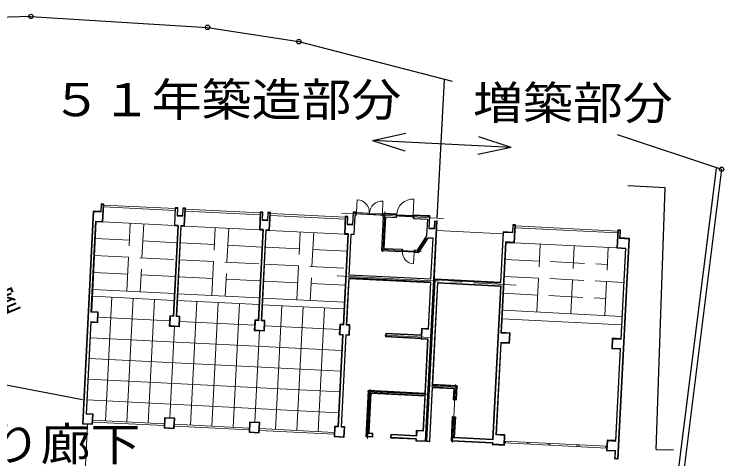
# Model space of a CAD drawing. Units: millimetres, scale not verified. Extents: x -31809 to 45902, y -57727 to 50868.
# Drawn here: x 8381 to 45902, y 27335 to 50868 of the extents above; entities that cross this region are included whole.
import ezdxf
from ezdxf.enums import TextEntityAlignment as Align

# ---------------------------------------------------------------- set-up
doc = ezdxf.new("R2010")
doc.units = ezdxf.units.MM
doc.header["$LTSCALE"] = 600
doc.linetypes.add('CHAIN2', pattern=[12, 9, -1, 1, -1])
doc.linetypes.add('DASHED3', pattern=[4, 3, -1])
for name, color, linetype, lineweight in [('0-0', 7, 'Continuous', 25), ('0-2', 7, 'Continuous', 25), ('0-3', 7, 'Continuous', 25), ('4-0', 7, 'Continuous', 25)]:
    doc.layers.add(name, color=color, linetype=linetype, lineweight=lineweight)
doc.layers.add('3-A', color=4, linetype='Continuous')
doc.styles.add('ＭＳ 明朝', font='')
doc.styles.get('ＭＳ 明朝').set_extended_font_data('MS Mincho')

msp = doc.modelspace()

# ---------------------------------------------------------------- linework, layer by layer
at = {"layer": '0-0'}
for p, q in [((9265, 50751.5), (289.6, 50412.8)), ((23432.1, 49413.5), (31546.5, 47314.5)), ((40258.3, 44491.4), (45785.3, 42659.1)), ((45491.1, 42696), (41043.9, 7286.5)), ((45785.3, 42659.1), (41338, 7249.5)), ((42808.7, 41680.9), (40832.9, 41782.6)), ((42323.6, 27836.7), (42808.7, 41680.9)), ((42323.6, 27836.7), (43234.8, 27811.3))]:
    msp.add_line(p, q, dxfattribs=at)
msp.add_lwpolyline([(9265, 50751.5), (18601.4, 50171.2), (23432.1, 49413.5)], dxfattribs=at)
for centre in [(9265, 50751.5), (18601.4, 50171.2), (23432.1, 49413.5), (34281.4, 46457.3), (45785.3, 42659.1)]:
    msp.add_circle(centre, 116.2, dxfattribs=at)
at = {"layer": '0-2'}
for p, q in [((30754, 40072), (31126, 47398.4)), ((27329, 44188.3), (29089, 44565.4)), ((34655.5, 43816.3), (32942.7, 44369.7)), ((34655.5, 43816.3), (27329, 44188.3)), ((27329, 44188.3), (29041.8, 43634.9)), ((34655.5, 43816.3), (32895.4, 43439.2))]:
    msp.add_line(p, q, dxfattribs=at)
at = {"layer": '0-3'}
msp.add_line((7069, 31430), (11986.9, 30466.7), dxfattribs=at)
at = {"layer": '4-0', "color": 4, "lineweight": 9}
for p, q in [((26478.3, 40364.2), (26513, 41048.3)), ((27846.5, 40294.7), (27881.3, 40978.8)), ((29474.4, 40212), (29518.5, 41080.9)), ((13071.1, 39873.5), (16851.3, 39681.5)), ((17390.6, 39654.2), (21345.5, 39453.3)), ((21884.8, 39425.9), (25839.7, 39225.1)), ((34843.1, 38767.9), (40246.1, 38493.5)), ((29532.5, 38271.6), (29501.1, 37652.4)), ((12539, 36295.9), (16843.5, 36077.3)), ((17033.2, 36067.7), (21337.7, 35849.1)), ((12521, 35941.3), (16825.5, 35722.8)), ((13549.7, 35889.1), (13217.5, 29347.5)), ((14673.2, 35832), (14341.1, 29290.5)), ((15796.8, 35775), (15464.6, 29233.4)), ((17015.2, 35713.1), (21319.7, 35494.5)), ((18043.9, 35660.9), (17711.7, 29119.3)), ((21527.4, 35839.4), (25831.9, 35620.9)), ((19167.5, 35603.8), (18835.3, 29062.3)), ((20291, 35546.8), (19958.8, 29005.2)), ((21509.4, 35484.9), (25813.9, 35266.3)), ((22538.1, 35432.7), (22205.9, 28891.1)), ((23661.7, 35375.6), (23329.5, 28834)), ((24785.2, 35318.6), (24453, 28777)), ((34211.1, 35195.4), (40513, 34875.4)), ((12814.8, 34825), (16594.9, 34633)), ((17134.2, 34605.7), (21089.1, 34404.8)), ((34188.3, 34745.9), (40490.2, 34425.9)), ((16850.9, 34349.7), (16604.4, 29496)), ((21628.4, 34377.4), (25583.3, 34176.6)), ((21345.1, 34121.5), (21098.6, 29267.7)), ((12409.4, 33744.2), (25702.3, 33069.2)), ((12353.7, 32645.6), (25646.5, 31970.6)), ((12297.9, 31547), (25590.7, 30872)), ((12242.1, 30448.4), (25535, 29773.4))]:
    msp.add_line(p, q, dxfattribs=at)
at = {"layer": '4-0', "color": 3}
for p, q in [((12979.2, 40824.4), (12958.7, 40419.9)), ((13119.1, 40817.3), (12979.2, 40824.4)), ((13071.1, 39873.5), (13119.1, 40817.3)), ((16899.2, 40625.3), (16851.3, 39681.5)), ((17039, 40618.2), (16899.2, 40625.3)), ((17018.5, 40213.7), (17039, 40618.2)), ((17298.7, 40605), (17278.1, 40200.6)), ((17438.5, 40597.9), (17298.7, 40605)), ((17390.6, 39654.2), (17438.5, 40597.9)), ((12559.2, 40440.2), (11987.9, 29189.7)), ((12958.7, 40419.9), (12559.2, 40440.2)), ((17278.1, 40200.6), (17018.5, 40213.7)), ((21393.4, 40397.1), (21345.5, 39453.3)), ((21533.2, 40390), (21393.4, 40397.1)), ((21512.7, 39985.5), (21533.2, 40390)), ((21792.9, 40376.8), (21772.4, 39972.3)), ((21932.7, 40369.7), (21792.9, 40376.8)), ((21884.8, 39425.9), (21932.7, 40369.7)), ((25887.6, 40168.9), (25839.7, 39225.1)), ((26027.4, 40161.8), (25887.6, 40168.9)), ((26006.9, 39757.3), (26027.4, 40161.8)), ((26299.5, 40393.3), (26266.6, 39744.1)), ((26454.3, 40385.4), (26299.5, 40393.3)), ((28581.6, 40277.4), (27872.5, 40313.4)), ((30219.5, 40194.2), (29500.4, 40230.7)), ((30359.3, 40187.1), (30219.5, 40194.2)), ((30326.3, 39538), (30359.3, 40187.1)), ((21772.4, 39972.3), (21512.7, 39985.5)), ((30606.5, 39929.3), (30586, 39524.8)), ((30616.6, 37366.1), (30746.4, 39922.2)), ((30746.4, 39922.2), (30704.4, 39924.3)), ((17026, 39672.7), (16783.4, 34893.8)), ((16851.3, 39681.5), (17026, 39672.7)), ((21520.3, 39444.4), (21277.6, 34665.6)), ((21345.5, 39453.3), (21520.3, 39444.4)), ((26266.6, 39744.1), (26006.9, 39757.3)), ((30586, 39524.8), (30326.3, 39538)), ((34843.1, 38767.9), (34891, 39711.7)), ((40294.1, 39437.3), (40246.1, 38493.5)), ((40433.9, 39430.2), (40294.1, 39437.3)), ((40413.3, 39025.7), (40433.9, 39430.2)), ((34231.3, 39339.7), (34095.6, 36668.1)), ((34730.7, 39314.3), (34231.3, 39339.7)), ((40912.7, 39000.4), (40413.3, 39025.7)), ((34151, 34011.9), (34393.7, 38790.7)), ((34393.7, 38790.7), (34843.1, 38767.9)), ((40320.3, 27335.4), (40912.7, 39000.4)), ((30154.5, 28267.2), (30616.6, 37366.1)), ((34095.6, 36668.1), (30620.1, 36844.6)), ((30507.7, 31278.1), (30780.3, 36646.2)), ((30780.3, 36646.2), (34086, 36478.4)), ((34086, 36478.4), (33673.4, 28353.8)), ((25744.4, 33898.1), (25497.9, 29044.3)), ((25569.6, 33907), (25744.4, 33898.1)), ((28026.1, 33972.5), (28016.5, 33782.7)), ((29909, 33686.6), (28016.5, 33782.7)), ((34600.4, 33989.1), (34151, 34011.9)), ((29889.1, 33687.6), (30238.6, 33669.9)), ((30238.6, 33669.9), (30092.6, 30793.6)), ((30507.7, 31278.1), (31791, 31213)), ((31791, 31213), (31752.7, 30458.9)), ((26997.4, 28502.6), (27122.4, 30964.4)), ((27122.4, 30964.4), (30113.5, 30812.5)), ((27146.8, 28685.2), (27255.1, 30817.5)), ((27255.1, 30817.5), (30106.4, 30672.7)), ((30354.3, 28257), (30499.6, 31118.3)), ((30499.6, 31118.3), (31623.1, 31061.3)), ((31623.1, 31061.3), (31592.9, 30467.1)), ((30087.5, 30693.7), (29992.1, 28816.1)), ((31592.9, 30467.1), (31752.7, 30458.9)), ((16334.7, 29509.6), (16307.4, 28970.3)), ((16874, 29482.3), (16334.7, 29509.6)), ((21368.3, 29254), (20829, 29281.4)), ((31547.3, 29568.2), (31481.6, 28274.9)), ((21340.9, 28714.7), (21368.3, 29254)), ((27346.6, 28675.1), (27146.8, 28685.2)), ((27337, 28485.4), (27346.6, 28675.1)), ((28295.7, 28436.7), (28305.4, 28626.4)), ((29628.6, 28559.2), (28305.4, 28626.4)), ((29642.6, 28833.9), (29628.6, 28559.2)), ((29992.1, 28816.1), (29642.6, 28833.9)), ((27337, 28485.4), (26997.4, 28502.6)), ((29619, 28369.5), (28295.7, 28436.7)), ((29619, 28369.5), (29615.2, 28294.6)), ((29615.2, 28294.6), (30154.5, 28267.2)), ((30184.5, 28265.7), (30354.3, 28257)), ((33663.8, 28164.1), (31481.6, 28274.9)), ((33673.4, 28353.8), (31651, 28456.5)), ((33663.8, 28164.1), (33660, 28089.2)), ((40151.6, 27759.5), (40130.6, 27345.1)), ((40130.6, 27345.1), (40175.5, 27342.8)), ((40275.4, 27337.7), (40320.3, 27335.4))]:
    msp.add_line(p, q, dxfattribs=at)
at = {"layer": '4-0'}
for p, q in [((12977.7, 40398.9), (12998.2, 40803.4)), ((12998.2, 40803.4), (13098.1, 40798.3)), ((13052.2, 39894.5), (13098.1, 40798.3)), ((16872.3, 39700.5), (16918.2, 40604.3)), ((16918.2, 40604.3), (17018, 40599.3)), ((17018, 40599.3), (16997.5, 40194.8)), ((17297.1, 40179.6), (17317.6, 40584)), ((17317.6, 40584), (17417.5, 40579)), ((17371.6, 39675.1), (17417.5, 40579)), ((12578.2, 40419.2), (12008.9, 29208.6)), ((12578.2, 40419.2), (12977.7, 40398.9)), ((16997.5, 40194.8), (17297.1, 40179.6)), ((21412.4, 40376.1), (21366.5, 39472.3)), ((21412.4, 40376.1), (21512.2, 40371)), ((21512.2, 40371), (21491.7, 39966.6)), ((21791.3, 39951.4), (21811.9, 40355.8)), ((21811.9, 40355.8), (21911.7, 40350.8)), ((21865.8, 39446.9), (21911.7, 40350.8)), ((25906.6, 40147.9), (25860.7, 39244.1)), ((25906.6, 40147.9), (26006.4, 40142.8)), ((26285.5, 39723.1), (26318.5, 40372.3)), ((26318.5, 40372.3), (26418.4, 40367.2)), ((26360, 39218.7), (26410.8, 40217.4)), ((26410.8, 40217.4), (26445.7, 40215.6)), ((26418.4, 40367.2), (26453.3, 40365.5)), ((26453.3, 40365.5), (26445.7, 40215.6)), ((27871.5, 40293.4), (27863.9, 40143.6)), ((27871.5, 40293.4), (28580.6, 40257.4)), ((28580.6, 40257.4), (28573, 40107.6)), ((29499.4, 40210.8), (29491.8, 40061)), ((29499.4, 40210.8), (30238.4, 40173.2)), ((30238.4, 40173.2), (30338.3, 40168.2)), ((30338.3, 40168.2), (30305.3, 39519)), ((12457.9, 35093.4), (12702.6, 39912.2)), ((12702.6, 39912.2), (13052.2, 39894.5)), ((21491.7, 39966.6), (21791.3, 39951.4)), ((26006.4, 40142.8), (25985.9, 39738.4)), ((27898.8, 40141.9), (27808.3, 38359.2)), ((27863.9, 40143.6), (27898.8, 40141.9)), ((28018.7, 40135.8), (27934.2, 38472.9)), ((28018.7, 40135.8), (28573, 40107.6)), ((29491.8, 40061), (30228.4, 40023.6)), ((30135.6, 28288.2), (30725.4, 39903.2)), ((30230.8, 40023.4), (30186.2, 39144.6)), ((30228.4, 40023.6), (30230.8, 40023.4)), ((30625.5, 39908.3), (30605, 39503.8)), ((30625.5, 39908.3), (30725.4, 39903.2)), ((17047, 39691.6), (16802.3, 34872.8)), ((17047, 39691.6), (16872.3, 39700.5)), ((17196.8, 39684), (16952.1, 34865.2)), ((17196.8, 39684), (17371.6, 39675.1)), ((21541.2, 39463.4), (21296.5, 34644.6)), ((21541.2, 39463.4), (21366.5, 39472.3)), ((21691.1, 39455.8), (21446.4, 34637)), ((21691.1, 39455.8), (21865.8, 39446.9)), ((25985.9, 39738.4), (26285.5, 39723.1)), ((30305.3, 39519), (30605, 39503.8)), ((34749.6, 39293.3), (34770.2, 39697.8)), ((34770.2, 39697.8), (34870, 39692.7)), ((34824.1, 38788.9), (34870, 39692.7)), ((40313, 39416.7), (40267.1, 38512.5)), ((40313, 39416.3), (40412.9, 39411.3)), ((40412.9, 39411.3), (40392.3, 39006.8)), ((26035.5, 39235.2), (25790.8, 34416.4)), ((26035.5, 39235.2), (25860.7, 39244.1)), ((26185.3, 39227.6), (26075, 37055.4)), ((26185.3, 39227.6), (26360, 39218.7)), ((30186.2, 39144.6), (29693.8, 38383.6)), ((34114.6, 36647.1), (34250.3, 39318.7)), ((34749.6, 39293.3), (34250.3, 39318.7)), ((30249.3, 39021.2), (29756.9, 38260.2)), ((30529.7, 39007), (30249.3, 39021.2)), ((30419.4, 36834.8), (30529.7, 39007)), ((34824.1, 38788.9), (34374.7, 38811.7)), ((40301.4, 27356.4), (40891.7, 38981.4)), ((40392.3, 39006.8), (40891.7, 38981.4)), ((27808.3, 38359.2), (28888.3, 38304.3)), ((27934.2, 38472.9), (28894.4, 38424.2)), ((28894.4, 38424.2), (28888.3, 38304.3)), ((29563.6, 38390.2), (29557.5, 38270.3)), ((29563.6, 38390.2), (29693.8, 38383.6)), ((40267.1, 38512.5), (40716.5, 38489.7)), ((40471.8, 33670.9), (40716.5, 38489.7)), ((29557.5, 38270.3), (29756.9, 38260.2)), ((26067.3, 36905.6), (25940.6, 34408.8)), ((30411.8, 36685), (26067.3, 36905.6)), ((30419.4, 36834.8), (26075, 37055.4)), ((30619.1, 36824.6), (34114.6, 36647.1)), ((30285, 34188.2), (30411.8, 36685)), ((30761.3, 36667.2), (30486.7, 31259.2)), ((30761.3, 36667.2), (34107, 36497.3)), ((34107, 36497.3), (33692.4, 28332.8)), ((12432.6, 34594.1), (12184.1, 29700.4)), ((29935.4, 34205.9), (29910.1, 33706.6)), ((30285, 34188.2), (29935.4, 34205.9)), ((25765.4, 33917), (25516.9, 29023.3)), ((25590.6, 33925.9), (25765.4, 33917)), ((25915.2, 33909.4), (25666.7, 29015.7)), ((29910.1, 33706.6), (28037.5, 33801.7)), ((34554.1, 33470.8), (34579.4, 33970.1)), ((29910.1, 33706.6), (30259.6, 33688.8)), ((30259.6, 33688.8), (30011.1, 28795.1)), ((34104.7, 33493.6), (33856.1, 28599.9)), ((34554.1, 33470.8), (34104.7, 33493.6)), ((40022.4, 33693.7), (39997.1, 33194.4)), ((40022.4, 33693.7), (40471.8, 33670.9)), ((39997.1, 33194.4), (40446.5, 33171.5)), ((40198, 28277.8), (40446.5, 33171.5)), ((30486.7, 31259.2), (31770, 31194)), ((31770, 31194), (31733.8, 30479.9)), ((27018.4, 28521.6), (27141.4, 30943.4)), ((27125.9, 28666.3), (27236.2, 30838.5)), ((27141.4, 30943.4), (30112.5, 30792.6)), ((27236.2, 30838.5), (30107.5, 30692.7)), ((30480.6, 31139.3), (30335.3, 28278)), ((30480.6, 31139.3), (31644.1, 31080.3)), ((31644.1, 31080.3), (31613.9, 30486)), ((31613.9, 30486), (31733.8, 30479.9)), ((31566.2, 29547.2), (31502.6, 28293.8)), ((27318, 28506.3), (27018.4, 28521.6)), ((27325.6, 28656.1), (27026, 28671.4)), ((27318, 28506.3), (27325.6, 28656.1)), ((28316.7, 28455.6), (28324.3, 28605.4)), ((29647.6, 28538.2), (28324.3, 28605.4)), ((29661.6, 28812.9), (29647.6, 28538.2)), ((30011.1, 28795.1), (29661.6, 28812.9)), ((34305.6, 28577.1), (33856.1, 28599.9)), ((34280.2, 28077.7), (34305.6, 28577.1)), ((29640, 28388.4), (28316.7, 28455.6)), ((29640, 28388.4), (29636.2, 28313.5)), ((29636.2, 28313.5), (30135.6, 28288.2)), ((33684.8, 28183), (31502.6, 28293.8)), ((33692.4, 28332.8), (31630.1, 28437.6)), ((33684.8, 28183), (33681, 28108.1)), ((39748.6, 28300.7), (39723.2, 27801.3)), ((39748.6, 28300.7), (40198, 28277.8)), ((34280.2, 28077.7), (33681, 28108.1)), ((39723.2, 27801.3), (40172.6, 27778.5)), ((40151.6, 27364), (40172.6, 27778.5)), ((40151.6, 27364), (40301.4, 27356.4))]:
    msp.add_line(p, q, dxfattribs=at)
at = {"layer": '4-0', "color": 6, "lineweight": 18}
for p, q in [((13111.5, 40667.5), (16891.6, 40475.5)), ((13116.5, 40767.3), (16896.7, 40575.4)), ((17436, 40548), (21390.9, 40347.2)), ((17430.9, 40448.1), (21385.8, 40247.3)), ((21925.1, 40219.9), (25880, 40019.1)), ((21930.2, 40319.8), (25885.1, 40119)), ((26478.3, 40364.2), (26476.1, 40321.4)), ((26476.1, 40321.4), (27844.3, 40251.9)), ((26478.3, 40364.2), (27846.5, 40294.7)), ((27162.4, 40329.4), (27160.2, 40286.6)), ((27846.5, 40294.7), (27844.3, 40251.9)), ((28605.5, 40256.2), (28603.4, 40213.4)), ((29472.2, 40169.2), (28603.4, 40213.4)), ((29474.4, 40212), (28605.5, 40256.2)), ((29474.4, 40212), (29472.2, 40169.2)), ((34883.4, 39561.9), (40286.4, 39287.5)), ((34888.5, 39661.8), (40291.5, 39387.4)), ((28913.3, 38303), (28915.5, 38345.8)), ((29532.5, 38271.6), (28913.3, 38303)), ((29534.7, 38314.4), (28915.5, 38345.8)), ((29532.5, 38271.6), (29534.7, 38314.4)), ((12533.3, 29282.1), (16313.4, 29090.2)), ((12538.4, 29382), (16318.5, 29190.1)), ((12257.6, 29176), (12127.7, 26619.3)), ((16852.7, 29062.8), (20807.6, 28862)), ((16857.8, 29162.7), (20812.7, 28961.8)), ((21352, 28934.5), (25306.9, 28733.6)), ((21347, 28834.6), (25301.9, 28633.8)), ((34305.3, 28176.6), (39708.3, 27902.2)), ((34310.3, 28276.4), (39713.4, 28002.1)), ((34365.3, 28273.6), (34360.2, 28173.8)), ((35513.8, 28215.3), (35508.7, 28115.4)), ((35613.7, 28210.2), (35608.6, 28110.4)), ((35613.7, 28210.2), (35608.6, 28110.4)), ((36612.4, 28159.5), (36607.3, 28059.7)), ((36712.2, 28154.5), (36707.2, 28054.6)), ((38135.4, 28082.2), (38130.3, 27982.3)), ((38235.3, 28077.1), (38230.2, 27977.2)), ((39658.4, 28004.8), (39653.4, 27905))]:
    msp.add_line(p, q, dxfattribs=at)
at = {"layer": '4-0', "color": 5, "linetype": 'CHAIN2', "lineweight": 9}
for p, q in [((25683, 40329.5), (31252.7, 40046.6)), ((27973.2, 40423.1), (27864.7, 38285.7)), ((30180.1, 39024.7), (29667.2, 38232.1)), ((27789.2, 38420.2), (29922, 38311.9)), ((25452.3, 37011.9), (34928.8, 36530.7)), ((30389.4, 33757.3), (27972.4, 33880.1)), ((30361.8, 31205.4), (31840.3, 31130.4)), ((31714.1, 31276.7), (31557.7, 28196.3)), ((27195, 31014.3), (27062, 28394.6)), ((30214.7, 30737.3), (27070.5, 30897))]:
    msp.add_line(p, q, dxfattribs=at)
at = {"layer": '4-0', "color": 4, "linetype": 'DASHED3', "lineweight": 9}
for p, q in [((14336.7, 36204.6), (14519.3, 39800)), ((15228.4, 39764), (15045.8, 36168.6)), ((18830.9, 35976.4), (19013.5, 39571.7)), ((19722.6, 39535.7), (19540, 35940.4)), ((23325.1, 35748.2), (23507.7, 39343.5)), ((24216.8, 39307.5), (24034.2, 35712.1)), ((12676, 38992.4), (14473.6, 38901.1)), ((15182.7, 38865.1), (16980.4, 38773.8)), ((17170.2, 38764.2), (18967.8, 38672.9)), ((36008.8, 35104.1), (36191.4, 38699.4)), ((19676.9, 38636.9), (21474.6, 38545.6)), ((21664.4, 38536), (23462.1, 38444.7)), ((24171.1, 38408.7), (25968.8, 38317.4)), ((37806.5, 35012.8), (37989, 38608.2)), ((39604.1, 34921.5), (39786.7, 38516.9)), ((12630.3, 38093.6), (16934.8, 37875)), ((17124.5, 37865.3), (21429, 37646.8)), ((21618.7, 37637.1), (25923.2, 37418.5)), ((34348, 37891.9), (39741.1, 37618)), ((12584.7, 37194.7), (14382.3, 37103.4)), ((15091.4, 37067.4), (16889.1, 36976.1)), ((17078.9, 36966.5), (18876.6, 36875.2)), ((19585.6, 36839.2), (21383.3, 36747.9)), ((34302.4, 36993), (40604.3, 36673)), ((21573.1, 36738.3), (23370.8, 36647)), ((24079.9, 36611), (25877.5, 36519.7)), ((34256.7, 36094.2), (39649.8, 35820.3))]:
    msp.add_line(p, q, dxfattribs=at)
at = {"layer": '4-0', "color": 5, "lineweight": 9}
msp.add_line((30721, 39422.8), (34226.5, 39244.8), dxfattribs=at)
at = {"layer": '4-0', "color": 6, "lineweight": 18}
for points in [[(26453.3, 40365.5), (26473.3, 40364.4), (26470.8, 40314.5), (26485.7, 40313.7), (26483.2, 40263.8), (26448.2, 40265.6)], [(27871.5, 40293.4), (27851.5, 40294.5), (27849, 40244.5), (27834, 40245.3), (27831.5, 40195.3), (27866.4, 40193.6)], [(28580.6, 40257.4), (28600.5, 40256.4), (28598, 40206.5), (28613, 40205.7), (28610.5, 40155.8), (28575.5, 40157.6)], [(29499.4, 40210.8), (29479.4, 40211.8), (29476.9, 40161.9), (29461.9, 40162.6), (29459.4, 40112.7), (29494.3, 40110.9)], [(28888.3, 38304.3), (28908.3, 38303.3), (28910.8, 38353.2), (28925.8, 38352.5), (28928.4, 38402.4), (28893.4, 38404.2)], [(29557.5, 38270.3), (29537.5, 38271.3), (29540, 38321.3), (29525.1, 38322), (29527.6, 38372), (29562.5, 38370.2)], [(40276.4, 27357.7), (40275.4, 27337.7), (40225.5, 27340.2), (40224.7, 27325.3), (40174.8, 27327.8), (40176.5, 27362.7)]]:
    msp.add_lwpolyline(points, dxfattribs=at)
at = {"layer": '4-0', "color": 3}
for points in [[(11987.9, 29189.7), (12527.2, 29162.3), (12554.6, 29701.6), (12205.1, 29719.4), (12451.5, 34573.1), (12801.1, 34555.3), (12828.5, 35094.7), (12478.9, 35112.4), (12721.6, 39891.2), (13071.1, 39873.5)], [(16783.4, 34893.8), (16608.6, 34902.7), (16581.2, 34363.4), (17120.5, 34336), (17147.9, 34875.3), (16973.1, 34884.2), (17215.8, 39663), (17390.6, 39654.2)], [(21277.6, 34665.6), (21102.8, 34674.5), (21075.4, 34135.2), (21614.7, 34107.8), (21642.1, 34647.1), (21467.3, 34656), (21710, 39434.8), (21884.8, 39425.9)], [(34891, 39711.7), (34751.2, 39718.8), (34730.7, 39314.3)], [(25839.7, 39225.1), (26014.5, 39216.2), (25771.8, 34437.4), (25597, 34446.3), (25569.6, 33907)], [(40246.1, 38493.5), (40695.5, 38470.7), (40452.9, 33691.9), (40003.5, 33714.7), (39976.1, 33175.4), (40425.5, 33152.6), (40179, 28298.8), (39729.6, 28321.6), (39702.2, 27782.3), (40151.6, 27759.5)], [(25497.9, 29044.3), (25323.2, 29053.2), (25295.8, 28513.9), (25835.1, 28486.5), (25862.5, 29025.8), (25687.7, 29034.7), (25934.2, 33888.4), (26108.9, 33879.6), (26136.3, 34418.9), (25961.6, 34427.8), (26086.3, 36884.6), (30390.8, 36666), (30266, 34209.2), (29916.5, 34226.9)], [(29916.5, 34226.9), (29898.7, 33877.4), (28026.1, 33972.5)], [(33660, 28089.2), (34299.2, 28056.7), (34326.6, 28596), (33877.1, 28618.8), (34123.6, 33472.6), (34573, 33449.8), (34600.4, 33989.1)], [(16307.4, 28970.3), (16846.7, 28943), (16874, 29482.3)], [(20829, 29281.4), (20801.6, 28742.1), (21340.9, 28714.7)], [(31547.3, 29568.2), (31707.1, 29560.1), (31651, 28456.5)]]:
    msp.add_lwpolyline(points, dxfattribs=at)
at = {"layer": '4-0'}
for points in [[(34579.4, 33970.1), (34130, 33992.9), (34374.7, 38811.7)], [(30619.1, 36824.6), (30185.5, 28285.6), (30335.3, 28278)], [(12432.6, 34594.1), (12782.1, 34576.3), (12807.5, 35075.7), (12457.9, 35093.4)], [(16802.3, 34872.8), (16627.6, 34881.7), (16602.2, 34382.4)], [(16602.2, 34382.4), (17101.6, 34357), (17126.9, 34856.4), (16952.1, 34865.2)], [(21296.5, 34644.6), (21121.8, 34653.5), (21096.4, 34154.1)], [(21096.4, 34154.1), (21595.8, 34128.8), (21621.1, 34628.1), (21446.4, 34637)], [(25790.8, 34416.4), (25616, 34425.3), (25590.6, 33925.9)], [(25915.2, 33909.4), (26090, 33900.6), (26115.3, 34399.9), (25940.6, 34408.8)], [(29917.7, 33856.4), (28045.1, 33951.5), (28037.5, 33801.7)], [(12008.9, 29208.6), (12508.3, 29183.3), (12533.6, 29682.6), (12184.1, 29700.4)], [(31566.2, 29547.2), (31686.1, 29541.1), (31630.1, 28437.6)], [(25516.9, 29023.3), (25342.1, 29032.2), (25316.8, 28532.9)], [(25316.8, 28532.9), (25816.1, 28507.5), (25841.5, 29006.9), (25666.7, 29015.7)]]:
    msp.add_lwpolyline(points, dxfattribs=at)
for points in [[(16328.3, 28989.3), (16827.7, 28963.9), (16853.1, 29463.3), (16353.7, 29488.7)], [(20822.6, 28761.1), (21321.9, 28735.7), (21347.3, 29235.1), (20847.9, 29260.4)]]:
    msp.add_lwpolyline(points, close=True, dxfattribs=at)
at = {"layer": '4-0', "color": 4, "lineweight": 9}
for centre, radius, start, end in [((26478.3, 40364.2), 685, 355.57382, 87.093), ((27846.5, 40294.7), 685, 87.093, 177.093), ((29474.4, 40212), 870, 87.093, 177.093), ((29532.5, 38271.6), 620, 177.093, 267.093)]:
    msp.add_arc(centre, radius, start, end, dxfattribs=at)

# ---------------------------------------------------------------- texts
at = {"layer": '0-0', "style": 'ＭＳ 明朝', "width": 1.1}
msp.add_text('渡り廊下', height=1760, dxfattribs=at).set_placement((4497.1, 26712.8), align=Align.BOTTOM_LEFT)
at = {"layer": '0-2', "style": 'ＭＳ 明朝', "width": 1.1}
for s, p in [('５１年築造部分', (10364.9, 44939.6)), ('増築部分', (32638.1, 44766.9))]:
    msp.add_text(s, height=1760, dxfattribs=at).set_placement(p, align=Align.BOTTOM_LEFT)
at = {"layer": '3-A', "style": 'ＭＳ 明朝'}
msp.add_text('拾 骨 室', height=1100, rotation=22.661, dxfattribs=at).set_placement((3370.8, 32794.7), align=Align.BOTTOM_LEFT)

doc.saveas('drawing.dxf')
